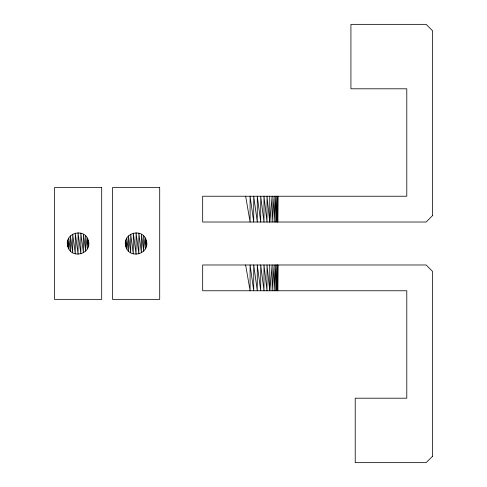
<?xml version="1.0" encoding="UTF-8"?>
<svg xmlns="http://www.w3.org/2000/svg" width="487" height="487" viewBox="0 0 487 487"><rect width="100%" height="100%" fill="white"/><g stroke="black" fill="none" stroke-linecap="round" stroke-linejoin="round"><path stroke-width="0.73" d="M245.649 196.231L250.093 222.017L250.093 196.231L253.721 222.017L253.721 196.231L257.282 222.017L257.282 196.231L260.722 222.017L260.722 196.231L263.984 222.017L263.984 196.231L267.004 222.017L267.004 196.231L269.737 222.017L272.136 196.231L272.136 222.017L274.157 196.231L274.157 222.017L275.764 196.231L275.764 222.017L276.933 196.231L276.933 222.017L277.639 196.231L277.639 222.017L277.876 196.231L277.876 222.017M245.649 264.983L250.093 290.769L250.093 264.983L253.721 290.769L253.721 264.983L257.282 290.769L257.282 264.983L260.722 290.769L260.722 264.983L263.984 290.769L263.984 264.983L267.004 290.769L267.004 264.983L269.737 290.769L272.136 264.983L272.136 290.769L274.157 264.983L274.157 290.769L275.764 264.983L275.764 290.769L276.933 264.983L276.933 290.769L277.639 264.983L277.639 290.769L277.876 264.983L277.876 290.769M146.453 240.718C142.977 227.21 121.951 232.847 125.695 246.282C129.171 259.79 150.197 254.153 146.453 240.718L146.453 246.282L145.376 238.131L145.376 248.869L143.671 235.903L143.671 251.097L141.443 234.198L141.443 252.802L138.856 233.121L138.856 253.879L136.074 232.756L136.074 254.244L133.292 233.121L133.292 253.879L130.705 234.198L130.705 252.802L128.477 235.903L128.477 251.097L126.772 238.131L126.772 248.869L125.695 240.718L125.695 246.282M88.439 240.718C84.969 227.21 63.937 232.847 67.687 246.282C71.157 259.79 92.189 254.153 88.439 240.718L88.439 246.282L87.368 238.131L87.368 248.869L85.657 235.903L85.657 251.097L83.435 234.198L83.435 252.802L80.842 233.121L80.842 253.879L78.066 232.756L78.066 254.244L75.284 233.121L75.284 253.879L72.691 234.198L72.691 252.802L70.469 235.903L70.469 251.097L68.758 238.131L68.758 248.869L67.687 240.718L67.687 246.282M269.737 196.231L269.737 222.017M269.737 264.983L269.737 290.769M432.572 215.571L426.125 222.017L202.677 222.017L202.677 196.231L406.791 196.231L406.791 88.804L350.926 88.804L350.926 24.35L426.125 24.35L432.572 30.797L432.572 215.571M432.572 456.203L426.125 462.65L355.224 462.65L355.224 398.196L406.791 398.196L406.791 290.769L202.677 290.769L202.677 264.983L426.125 264.983L432.572 271.429L432.572 456.203M101.698 187.641L54.428 187.641L54.428 299.359L101.698 299.359L101.698 187.641M159.706 187.641L112.442 187.641L112.442 299.359L159.706 299.359L159.706 187.641"/></g></svg>
